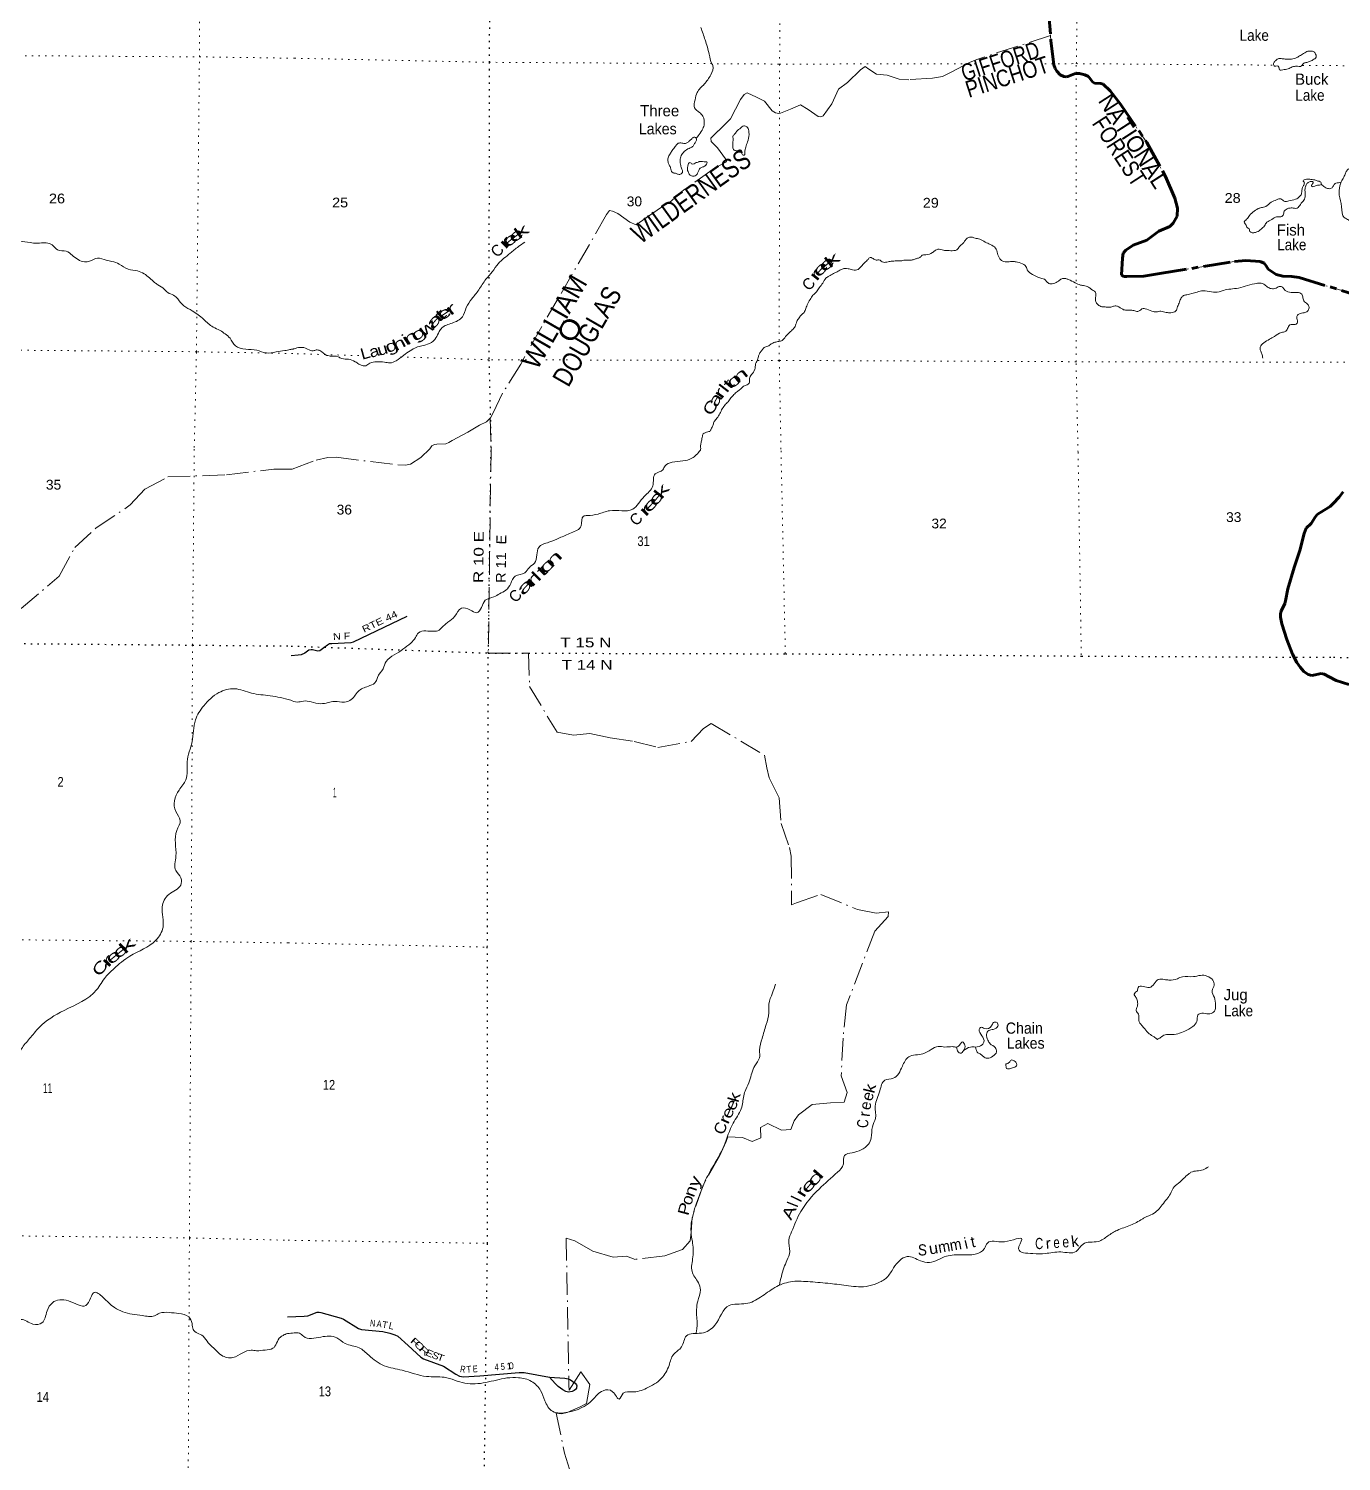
# Model space of a CAD drawing. Header units: feet. Extents: x -252658 to 9, y -366365 to -181930.
# Drawn here: x -130543 to -107069, y -292636 to -267021 of the extents above; entities that cross this region are included whole.
import ezdxf
from ezdxf.enums import TextEntityAlignment as Align

# ---------------------------------------------------------------- set-up
doc = ezdxf.new("R2010")
doc.units = ezdxf.units.FT
doc.header["$LTSCALE"] = 80
for name, pattern in [('DOT_DASHED', [7.7, 5, -1.2, 0.3, -1.2]), ('DOTTED', [1.5, 0.3, -1.2]), ('LONG_DASH_SHORT_DASH', [9.9, 6, -1.2, 1.5, -1.2])]:
    doc.linetypes.add(name, pattern=pattern)
for name, color, linetype, lineweight in [('11', 7, 'LONG_DASH_SHORT_DASH', 60), ('29', 7, 'Continuous', 25), ('39', 7, 'Continuous', 13), ('44', 7, 'DOT_DASHED', 13), ('6', 7, 'DOTTED', 25), ('7', 7, 'DOTTED', 13)]:
    doc.layers.add(name, color=color, linetype=linetype, lineweight=lineweight)
doc.layers.add('30', color=7, linetype='Continuous')
doc.layers.add('41', color=7, linetype='Continuous')

msp = doc.modelspace()

# ---------------------------------------------------------------- linework, layer by layer
at = {"layer": '11'}
for points in [[(-112314, -266634.62), (-112261.31, -267232.99), (-112209.87, -267666.08), (-112188.11, -267730.77), (-112159.41, -267782.13), (-112099.78, -267845.4), (-112033.39, -267875.44), (-111991.38, -267880.38), (-111959.29, -267874.27), (-111842.47, -267827.33), (-111800.3, -267823.41), (-111751.06, -267825.77), (-111653.87, -267845.15), (-111590.17, -267875.96), (-111520.86, -267972.55), (-111483.99, -267993.86), (-111367.99, -268001.34), (-111327.95, -268013.91), (-111205.38, -268133.92), (-111020.24, -268371.31), (-110545.6, -269057.39), (-110213.87, -269664.86), (-110044.53, -270054.19), (-110000.31, -270232.15), (-110006.07, -270374.21), (-110078.1, -270500.39), (-110137.25, -270558.27), (-110332.95, -270640.14), (-110546.78, -270802.35), (-110790.93, -270891.12), (-110924.16, -270981.32), (-110967.41, -271037.41), (-110984.01, -271126.1), (-111003.02, -271420.12), (-110962.82, -271452.95), (-110902.2, -271452.13), (-110601.6, -271448.59), (-110313.73, -271400.17), (-108980.2, -271182.74), (-108774.99, -271166.37), (-108522.83, -271182.11), (-108449.96, -271213.6), (-108410.6, -271259.88), (-108378.24, -271319.08), (-108234.8, -271417.25), (-108116.97, -271448.49), (-107956.22, -271453.27), (-107820.32, -271470.05), (-106839.47, -271772.95)], [(-107036.12, -275304.28), (-107107.24, -275396.41), (-107215.84, -275512.38), (-107270.65, -275565.49), (-107454.84, -275674.93), (-107498.23, -275709.84), (-107534.61, -275754.16), (-107608.28, -275866.48), (-107698.77, -275954.63), (-107735.65, -276048.5), (-107810.5, -276352.65), (-107912.88, -276656.51), (-108026.43, -277035.21), (-108067.54, -277250.87), (-108080.71, -277301.69), (-108144.78, -277434.81), (-108155.45, -277480.99), (-108156.06, -277540.73), (-108135.36, -277664.53), (-108046.37, -277943.17), (-107941.16, -278206.37), (-107863.24, -278353.81), (-107807.34, -278439.7), (-107740.67, -278514.55), (-107660.54, -278565.61), (-107595.96, -278583.32), (-107534.77, -278573.16), (-107427.48, -278550.72), (-107377.2, -278563.8), (-107287.48, -278611.33), (-107161.66, -278672.76), (-106935.44, -278746.89)]]:
    msp.add_lwpolyline(points, dxfattribs=at)
at = {"layer": '29'}
for points in [[(-123781.85, -277533.98), (-124738.95, -277992.07), (-124782.71, -278004.37), (-125120.34, -278020.24), (-125162.24, -278022.33), (-125196.25, -278041.24), (-125264.18, -278090), (-125336.09, -278143.35), (-125372.05, -278151.79), (-125464.59, -278124.44), (-125493.92, -278125.84), (-125532.62, -278135.79), (-125603.8, -278185.64), (-125672.45, -278215.21), (-125721.66, -278225.49), (-125847.91, -278231.76)], [(-125912.94, -290050.71), (-125615.14, -290043.41), (-125553.41, -290032.06), (-125383.4, -289971.67), (-125345.54, -289967.76), (-125315.31, -289975.33), (-124956.27, -290077.44), (-124913.92, -290095.43), (-124644.21, -290263.02), (-124593.45, -290277.89), (-124206.69, -290314.98), (-124083.24, -290342.18), (-123992.54, -290372.44), (-123942.98, -290398.81), (-123759.17, -290566.37), (-123529.41, -290775.82), (-123480.43, -290805.48), (-123121.86, -290935.47), (-122902.19, -291077.79), (-122836.16, -291111.03), (-122803.09, -291122.09), (-122773.69, -291126.95), (-122474.57, -291107.14), (-121769.35, -291045.5), (-121679.57, -291049.43), (-121231.94, -291131.38)], [(-121231.94, -291133.38), (-120954.25, -291149.4), (-120896.31, -291158.16), (-120851.9, -291178.01), (-120768.45, -291239.19), (-120746.07, -291268.78), (-120741.36, -291286.75), (-120743.25, -291313.22), (-120748.91, -291330.24), (-120762.45, -291348.88), (-120787.65, -291370.89), (-120826.38, -291388.75), (-120889.69, -291397.37), (-120937.88, -291385.08), (-120988.2, -291358.79), (-121071.1, -291295.25), (-121126.05, -291247.08), (-121231.94, -291131.38)]]:
    msp.add_lwpolyline(points, dxfattribs=at)
at = {"layer": '39'}
for points in [[(-118521.1, -266999.91), (-118445.92, -267223.1), (-118373.5, -267478.44), (-118325.22, -267648.67), (-118309.86, -267679.22), (-118345.97, -267847.49), (-118460.39, -268011.93), (-118590.6, -268163.91), (-118625.76, -268291.94), (-118633.17, -268436.71), (-118548.66, -268519.2), (-118487.84, -268583.02), (-118465.49, -268744.6), (-118499.76, -268834.39), (-118572.58, -268939.4), (-118595.39, -268969.07), (-118604.92, -268981.65)], [(-105605.22, -274623.41), (-105587.88, -274588.01), (-105551.29, -274570.74), (-105517.47, -274585.62), (-105487.43, -274590.35), (-105472.75, -274564.52), (-105463.25, -274502.33), (-105464.77, -274395.6), (-105456.19, -274287.08), (-105434.31, -274211.09), (-105393.5, -274099.3), (-105452.93, -273890.57), (-105459.68, -273749.49), (-105459.56, -273658.9), (-105471.04, -273547.91), (-105411.76, -273420.45), (-105420.33, -273271.27), (-105416.62, -273198.88), (-105460.28, -273089.16), (-105540, -272888), (-105548.05, -272716.7), (-105556.09, -272545.39), (-105603.85, -272353.03), (-105644.61, -272205.13), (-105657.91, -272086.04), (-105726.32, -271917.36), (-105799.59, -271698.24), (-105869.94, -271612.05), (-105933.69, -271501.86), (-105994.23, -271425.96), (-106088.77, -271256.68), (-106214.31, -271209.47), (-106265.16, -271063.34), (-106347.74, -270898.36), (-106415.89, -270804.17), (-106489.19, -270758.17), (-106627.36, -270734.83), (-106776.58, -270668.96), (-106885.61, -270517.45), (-106942.13, -270441.65), (-107013.57, -270401.74), (-107063.24, -270205.31), (-107106.6, -269996.95), (-107092.74, -269834.21), (-107072.86, -269758.17), (-107026.77, -269678.71), (-106992.88, -269605.01), (-106963.53, -269553.35), (-106875.77, -269497.01), (-106723.71, -269442.16), (-106658.52, -269405.42), (-106526.46, -269346.08), (-106448.46, -269277.44), (-106332.33, -269211.69), (-106248.92, -269169.33), (-106145.63, -269050.94), (-106104.74, -269021.7), (-106039.91, -268914.49), (-105981.62, -268829.28), (-105899.18, -268742.62), (-105821.28, -268677.99), (-105766.6, -268661.14), (-105699.97, -268648.6), (-105648.94, -268615.56), (-105644.43, -268508.97), (-105633.44, -268468.96), (-105606.66, -268441.4), (-105518.8, -268381.03), (-105455.79, -268265.73), (-105394.37, -268132.28), (-105336.46, -268063.16), (-105260.09, -267978.37), (-105139.99, -267914.73), (-105009.61, -267841.26), (-104833.31, -267780.93), (-104733.88, -267827.53), (-104618.48, -267878.53), (-104518.59, -267905.01), (-104444.77, -267928.87), (-104386.5, -267930.22), (-104372.8, -267860.08), (-104388.24, -267746.98), (-104392.8, -267684.47), (-104331.68, -267649.65), (-104279.77, -267664.95), (-104172.01, -267613.1), (-104088.64, -267572.76), (-103960.84, -267523.38), (-103869.01, -267465.12), (-103835.64, -267413.56), (-103848.19, -267348.84)], [(-107540.56, -267449.95), (-107531.97, -267474.64), (-107516.93, -267519.28), (-107560.3, -267568.6), (-107623.48, -267605.39), (-107686.24, -267624.06), (-107740.91, -267640.91), (-107767.83, -267674.51), (-107798.54, -267697.95), (-107850.73, -267694.73), (-107925.21, -267699.03), (-107967.78, -267714.15), (-108000.35, -267731.51), (-108089.32, -267753.6), (-108143.85, -267764.42), (-108161.94, -267764), (-108188.79, -267709.02), (-108218.46, -267688.2), (-108262.8, -267693.2), (-108279.8, -267646.51), (-108250.54, -267598.87), (-108201.42, -267561.76), (-108126.99, -267559.46), (-108052.74, -267565.22), (-107962.33, -267567.32), (-107865.13, -267537.36), (-107799.9, -267498.62), (-107724.52, -267456.08), (-107683.72, -267430.85), (-107613.21, -267424.44), (-107585.08, -267425.09), (-107540.56, -267449.95)], [(-118604.92, -268981.65), (-118602.55, -269017.22), (-118625.69, -269060.97), (-118640.37, -269086.8), (-118671.54, -269130.36), (-118728.56, -269161.25), (-118818.33, -269217.54), (-118872.31, -269290.78), (-118894.43, -269376.83), (-118882.49, -269467.7), (-118859.89, -269532.65), (-118848.96, -269581.22), (-118886.17, -269624.64), (-118940.37, -269621.37), (-118990.22, -269604.1), (-119016.24, -269599.47), (-119034.09, -269588.99), (-119062.44, -269511.83), (-119087.33, -269458.91), (-119108.16, -269404.07), (-119108.47, -269331.59), (-119072.62, -269259.95), (-119035.04, -269200.43), (-118979.09, -269129.26), (-118947.92, -269085.69), (-118899.18, -269064.68), (-118826.99, -269072.4), (-118772.5, -269063.6), (-118733.57, -269032.29), (-118686.33, -268989.1), (-118647.44, -268959.8), (-118617.4, -268964.53), (-118604.92, -268981.65)], [(-117947.96, -268963.98), (-117948.33, -268941.79), (-117934.97, -268924.01), (-117893.6, -268874.65), (-117848.22, -268825.37), (-117805.23, -268792.15), (-117788.73, -268774.41), (-117754.24, -268761.12), (-117698.32, -268776.51), (-117665.76, -268845.72), (-117661.39, -268916.28), (-117686.5, -269044.54), (-117720.92, -269140.37), (-117729.89, -269180.42), (-117735.33, -269240.69), (-117738, -269268.81), (-117750.43, -269284.63), (-117778.42, -269277.94), (-117789.25, -269225.35), (-117808.58, -269192.69), (-117860.96, -269197.51), (-117905.31, -269202.52), (-117942.77, -269171.45), (-117951.88, -269130.98), (-117951.03, -269094.76), (-117947.79, -269042.49), (-117946.85, -269002.25), (-117947.96, -268963.98)], [(-118551.14, -269396.88), (-118494.84, -269396.18), (-118434.66, -269401.6), (-118414.61, -269404.08), (-118421.58, -269444.18), (-118472.9, -269489.29), (-118521.59, -269508.29), (-118560.9, -269555.7), (-118580.2, -269607.59), (-118621.42, -269650.92), (-118669.79, -269655.84), (-118711.74, -269644.8), (-118742.67, -269591.74), (-118759.9, -269555.1), (-118760.73, -269504.75), (-118747.45, -269452.72), (-118730.62, -269420.9), (-118708.42, -269417.39), (-118686.84, -269440.03), (-118642.59, -269439.05), (-118605.86, -269415.74), (-118571.52, -269408.49), (-118551.14, -269396.88)], [(-107425.33, -269808.59), (-107460.23, -269817.61), (-107528.87, -269830.11), (-107591.53, -269844.76), (-107603.35, -269834.42), (-107582.32, -269794.65), (-107571.61, -269766.71), (-107607.45, -269751.79), (-107662.22, -269772.66), (-107699.42, -269816.08), (-107717, -269880.1), (-107718.37, -269938.45), (-107713.9, -270004.99), (-107737.93, -270086.97), (-107800.05, -270164.04), (-107857.91, -270231.14), (-107908.18, -270231.98), (-107986.49, -270228.15), (-108037.1, -270243.08), (-108096.74, -270300.08), (-108101.65, -270338.21), (-108148.99, -270385.43), (-108227.4, -270385.62), (-108310.91, -270432), (-108398.53, -270482.3), (-108444.29, -270547.68), (-108503.97, -270606.68), (-108577.48, -270655.3), (-108636.12, -270670.05), (-108690.13, -270658.73), (-108709.56, -270630.09), (-108716.85, -270597.71), (-108748.66, -270582.88), (-108762.07, -270554.38), (-108787.24, -270513.54), (-108804.48, -270476.9), (-108777.56, -270443.3), (-108725.86, -270382.09), (-108651.6, -270301.28), (-108553.65, -270239.13), (-108498.93, -270220.27), (-108420.05, -270199.96), (-108321.73, -270121.72), (-108230.32, -270081.57), (-108183.64, -270062.52), (-108153.55, -270065.23), (-108082.21, -270109.17), (-108009.64, -270100.79), (-107888.34, -270071.39), (-107810.71, -270018.84), (-107783.65, -269979.21), (-107776.68, -269939.11), (-107767.23, -269878.93), (-107752.22, -269839.02), (-107731.05, -269793.2), (-107734.4, -269764.94), (-107754.07, -269746.37), (-107717.29, -269721.05), (-107674.86, -269711.97), (-107592.58, -269717.91), (-107544.55, -269727.08), (-107488.72, -269746.49), (-107444.75, -269757.58), (-107431.16, -269778.03), (-107425.33, -269808.59)], [(-107425.33, -269808.59), (-107362.63, -269856.12), (-107298.9, -269881.76), (-107234.18, -269865.14), (-107204.97, -269819.52), (-107165.95, -269784.19), (-107119.59, -269779.23), (-107075.55, -269764.49)], [(-136906.55, -274457.53), (-136865.66, -274422.28), (-136766.89, -274360.45), (-136703.6, -274291.32), (-136687.33, -274177.01), (-136693.63, -274086.4), (-136691.93, -273997.96), (-136650.32, -273924.34), (-136550.25, -273841.78), (-136503.35, -273806.47), (-136493.69, -273722.19), (-136481.79, -273625.9), (-136483.06, -273483.1), (-136495.15, -273380.32), (-136495, -273267.72), (-136410.89, -273178.82), (-136412.32, -273044.06), (-136409.26, -272989.83), (-136399.8, -272915.6), (-136339.49, -272810.17), (-136083.87, -272686.3), (-135921.8, -272618.98), (-135790.28, -272573.21), (-135679.09, -272539.11), (-135451.53, -272515.26), (-135265.62, -272462.47), (-135135.65, -272392.53), (-135004.25, -272248.22), (-134854.57, -272094.2), (-134716.6, -272026.43), (-134564.81, -271970.98), (-134435.65, -271943.26), (-134299.34, -271961.92), (-134128.46, -271959.12), (-133994.74, -271903.33), (-133904.64, -271816.55), (-133843.29, -271656.85), (-133768.41, -271525.54), (-133695.04, -271368.07), (-133630.75, -271264.72), (-133534.28, -271159.97), (-133413.66, -271053.66), (-133362.54, -271008.38), (-133301.85, -270987.4), (-133195.91, -271017.56), (-133086.38, -270965.33), (-132939.76, -270865.55), (-132694.46, -270860.13), (-132538.22, -270782.65), (-132401.37, -270773.17), (-132278.32, -270749.35), (-132091.44, -270750.87), (-131924.65, -270752.01), (-131810.41, -270768.25), (-131716.64, -270699.64), (-131658.88, -270622.3), (-131524.12, -270616.81), (-131319.16, -270723.23), (-131185.25, -270761.96), (-131070.62, -270758.09), (-130934.2, -270770.72), (-130825.86, -270780.81), (-130707.91, -270813.2), (-130517.63, -270846.96), (-130393.23, -270857.35), (-130228.29, -270850.42), (-130122.47, -270886.6), (-130027.74, -270976.87), (-129869.45, -271001.98), (-129764.29, -271072.33), (-129543.49, -271191.12), (-129452.81, -271178.76), (-129313.1, -271125.09), (-129155.05, -271162.27), (-129052.97, -271184.3), (-128923.24, -271230.99), (-128764.21, -271322.47), (-128595.96, -271351.79), (-128480.36, -271402.24), (-128290.43, -271558.65), (-128234.95, -271599.92), (-128117.89, -271678.54), (-128054.76, -271740.06), (-127951.18, -271788.26), (-127878.08, -271853.99), (-127767.89, -271976.73), (-127618.88, -272066.01), (-127412.8, -272218.7), (-127244.62, -272356.61), (-127121.18, -272417.26), (-126940.91, -272553.38)], [(-114111.48, -270985.74), (-113997.01, -270990.41), (-113944.39, -270975.53), (-113900.92, -270922.18), (-113831.01, -270855.36), (-113795.67, -270805.85), (-113715.95, -270749.32), (-113617.83, -270765.69), (-113535.88, -270785.72), (-113436.55, -270836.34), (-113347.13, -270880.69), (-113254.11, -270943.25), (-113218.2, -271040.72), (-113174.2, -271136.36), (-113132.86, -271173.55), (-113028.71, -271190.06), (-112946.14, -271183.93), (-112886.01, -271191.37), (-112772.19, -271224.21), (-112720.71, -271257.61), (-112686.24, -271330.89), (-112591.78, -271417.64), (-112498.39, -271464.1), (-112424.52, -271485.94), (-112376.63, -271501.15), (-112335.47, -271546.39), (-112284.04, -271581.81), (-112193.29, -271569.83), (-112107.68, -271519.48), (-112054.73, -271490.51), (-111996.42, -271489.85), (-111946.57, -271507.11), (-111831.31, -271564.15), (-111733.75, -271604.66), (-111657.69, -271618.51), (-111570.04, -271652.76), (-111522.71, -271692.11), (-111471.23, -271725.51), (-111458.77, -271794.25), (-111466.21, -271854.47), (-111453.56, -271915.16), (-111420.35, -271956.19), (-111348.87, -271994.09), (-111274.57, -271997.83), (-111188.13, -271997.83), (-111131.45, -271981.02), (-111071.22, -271984.44), (-110978.02, -272038.94), (-110914.1, -272056.53), (-110835.65, -272054.33), (-110759.58, -272068.18), (-110693.37, -272073.74), (-110654.54, -272046.46), (-110613.79, -272023.25), (-110577.72, -272028.11), (-110456.15, -272073.21), (-110374, -272085.19), (-110295.32, -272072.92), (-110199.35, -272095.28), (-110117.02, -272099.21), (-110031.92, -272070.99), (-109995.88, -271991.3), (-109961.75, -271907.54), (-109931.93, -271835.76), (-109888.74, -271794.49), (-109834.12, -271779.65), (-109648.05, -271731.63), (-109540.9, -271705.94), (-109392.69, -271729.51), (-109253.92, -271726.7), (-109178.96, -271702.27), (-109047.71, -271677.13), (-108906.55, -271658.27), (-108746.69, -271613.66), (-108582.95, -271575.19), (-108516.51, -271570.7), (-108452.64, -271590.3), (-108393.4, -271635.96), (-108325.84, -271669.74), (-108235.15, -271659.77), (-108198.42, -271636.47), (-108130.06, -271636.04), (-108090.91, -271681.24), (-107997.66, -271733.74), (-107859.07, -271738.97), (-107775.3, -271767.09), (-107756.76, -271833.95), (-107728.23, -271903.06), (-107661.23, -271960.99), (-107644.38, -272013.72), (-107671.91, -272073.48)], [(-125817.77, -272750.55), (-125816.01, -272750.29), (-125811.29, -272748.91), (-125804.24, -272747.15), (-125796.21, -272745.13), (-125695.16, -272719.72), (-125555.13, -272749.14), (-125453.37, -272781.71), (-125398.69, -272764.86), (-125334.68, -272778.42), (-125207.98, -272861.89), (-125133.92, -272875.69), (-125009.54, -272886.63), (-124943.99, -272920.37), (-124823.58, -272929.2), (-124706.08, -272976.22), (-124636.7, -273018.1), (-124581.06, -273045.56), (-124512.74, -273047.15), (-124441.29, -273000.49), (-124324.14, -272977.04), (-124181.54, -272982.37), (-124083.37, -272996.73), (-123973.98, -272961.02), (-123836.91, -272859.52), (-123718.45, -272779.73), (-123610.54, -272721.85), (-123513.35, -272691.89), (-123375.69, -272650.8), (-123258.76, -272550.85), (-123201.78, -272435.41), (-123154.05, -272372.1), (-122971.11, -272285.75), (-122785.54, -272173.3), (-122717.33, -272007.79), (-122619.22, -271853.05), (-122494.85, -271692.87), (-122365.75, -271502.61), (-122251.99, -271366.34), (-122144.12, -271223.9), (-121932.69, -271037.56), (-121785.15, -270918.19), (-121670.71, -270838.31)], [(-118532.42, -274561.36), (-118525.96, -274547.95), (-118527.02, -274504.53), (-118520.59, -274440.56), (-118506.98, -274374.44), (-118497.86, -274328.35), (-118490.93, -274290.26), (-118478.31, -274266.4), (-118443.64, -274245.06), (-118395.04, -274230.08), (-118364.66, -274220.72), (-118337.55, -274179.07), (-118305.91, -274115.39), (-118290.52, -274059.38), (-118273.79, -274031.58), (-118248.97, -274001.96), (-118194.89, -273924.7), (-118150.67, -273839.17), (-118096.41, -273753.86), (-118036.63, -273690.83), (-117984.8, -273623.58), (-117931.15, -273564.44), (-117867.49, -273507.53), (-117816.32, -273468.46), (-117758.79, -273415.44), (-117693.84, -273388.77), (-117659.02, -273361.39), (-117653.02, -273276.98), (-117617.21, -273207.35), (-117556.68, -273112.12), (-117549.85, -273078.06), (-117542.36, -273015.82), (-117516.93, -272960.05), (-117493.04, -272884.1), (-117475.74, -272832.16), (-117456.95, -272802.4), (-117423.91, -272764.92), (-117390.77, -272723.41), (-117325.91, -272700.76), (-117262.59, -272657.94), (-117201.61, -272629.16), (-117128.85, -272612.73), (-117066.14, -272596.07), (-117022.82, -272548.76), (-116952.62, -272469.87), (-116886.77, -272404.96), (-116837.13, -272345.72), (-116806.98, -272259.85), (-116765.14, -272190.37), (-116719.67, -272137.07), (-116676.44, -272093.78), (-116644.7, -272026.07), (-116608.42, -271936.32), (-116555.97, -271842.92), (-116502.04, -271771.7), (-116456.75, -271726.45), (-116406.78, -271653.13), (-116340.51, -271570.11), (-116286.2, -271482.79), (-116231, -271443.81), (-116147.54, -271399.45), (-116066.14, -271357.05), (-116009.13, -271326.17), (-115948.43, -271309.46), (-115890.21, -271312.82), (-115808.25, -271332.85), (-115709.57, -271325.07), (-115637.55, -271254.27), (-115590.11, -271203.03), (-115532.49, -271145.99), (-115497.53, -271112.58), (-115457.58, -271123.57), (-115398.01, -271155.15), (-115372.04, -271161.8), (-115337.64, -271152.53), (-115295.97, -271175.64), (-115258.27, -271196.65), (-115175.7, -271190.51), (-115097.01, -271178.25), (-114996.36, -271172.54), (-114925.95, -271170.15), (-114853.29, -271157.74), (-114756.85, -271159.98), (-114698.16, -271143.23), (-114645.49, -271126.33), (-114592.64, -271101.39), (-114578.15, -271083.61), (-114497.27, -271063.34), (-114381.8, -271025.76), (-114336.8, -270992.58), (-114281.84, -270963.66), (-114183.77, -270982.05), (-114111.48, -270985.74)], [(-107671.91, -272073.48), (-107734.86, -272100.2), (-107829.9, -272124.16), (-107865.05, -272165.62), (-107852.78, -272242.41), (-107862.04, -272294.53), (-107936.8, -272310.91), (-107991.24, -272317.7), (-108028.91, -272381.25), (-108072.47, -272438.62), (-108141.16, -272453.13), (-108265.42, -272522.71), (-108353.04, -272573.02), (-108457.16, -272641.06), (-108519.23, -272716.12), (-108518.4, -272766.47), (-108501.21, -272805.12), (-108487.9, -272837.64), (-108473.53, -272910.45)], [(-126940.91, -272553.38), (-126847.11, -272691.89), (-126661.39, -272753.71), (-126464.74, -272769.49), (-126290.84, -272819.03), (-126119.68, -272802.15), (-125964.45, -272776.93), (-125869.64, -272758.61), (-125843.4, -272753.08), (-125817.77, -272750.55)], [(-118532.42, -274561.36), (-118681.47, -274702.71), (-119034.08, -274773.95), (-119161.57, -274836.42), (-119204.86, -274910.16), (-119336.47, -274978.6), (-119381.93, -275197.06), (-119535.39, -275383.78), (-119741.74, -275613.96), (-120153.94, -275640.1), (-120359.73, -275699.41), (-120552.99, -275726.74), (-120621.45, -275737.8), (-120662.2, -275910.09), (-120840.84, -276034.13), (-121051.16, -276127.55), (-121239.12, -276203.2), (-121421.29, -276295.02), (-121455.47, -276431.22), (-121495.8, -276575.38), (-121589.36, -276652.41), (-121671.18, -276749.72), (-121840.85, -276811.57), (-121923.17, -276943.04), (-122009.33, -277062.4), (-122122.77, -277125.07), (-122222.02, -277179.91), (-122377.63, -277241.96), (-122445.81, -277367.62), (-122527.59, -277462.91), (-122651.36, -277410.85), (-122803.63, -277384.5), (-122922.29, -277527.51), (-123046.43, -277634.25), (-123103.33, -277677.64), (-123201.18, -277772.71), (-123438.47, -277789.34), (-123571.57, -277823.58), (-123625.05, -277907.23), (-123710.91, -278006.49), (-124005.35, -278217.29), (-124149.73, -278333.79), (-124203.94, -278465.67), (-124306.68, -278618.96), (-124331.92, -278694.98), (-124439.48, -278767.79), (-124633.65, -278855.42), (-124774.67, -279016.19), (-124897.93, -279064.65), (-125072.45, -279048.02), (-125189.3, -279070.44), (-125320.18, -279090.64), (-125490.41, -279055.99), (-125630.84, -279043.88), (-125739.57, -279060.39), (-125857.02, -279025.32)], [(-125857.02, -279025.32), (-126222.27, -278947.57), (-126555.77, -278901.62), (-126861.16, -278823.45), (-127140.35, -278892.1), (-127411.4, -279125.7), (-127559.89, -279381.3), (-127621.91, -279771.59), (-127708.07, -280129.73), (-127731.97, -280449.58), (-127854.39, -280634.76), (-127912.4, -281019.01), (-127831.95, -281175.84), (-127894.11, -281356.93), (-127909.89, -281815.58), (-127909.72, -282075.06), (-127819.24, -282205.73), (-127823.18, -282332.46), (-128036.01, -282499.61), (-128154.39, -282725.02), (-128140.09, -283087.08), (-128268.51, -283318.52), (-128732.38, -283602.58), (-129019.5, -283828.14), (-129168.06, -283977.13), (-129328.62, -284206.6), (-129908.95, -284573.24), (-130356.73, -284881.42), (-130527.35, -285078.71), (-130671.87, -285259.88), (-130820.35, -285537.61), (-130997, -285744.96), (-131282.06, -286048.97), (-131547.12, -286230.26), (-131834.36, -286268.74), (-131956.89, -286276.9), (-131976.89, -286423.76), (-132111.35, -286633.09), (-132322.12, -286884.73), (-132510.87, -287001.57), (-132737.83, -287064.14), (-132922.58, -287176.96), (-133151.61, -287134.93), (-133485.09, -287117.14), (-133770.27, -287240.11), (-134089.71, -287198.16), (-134234.32, -287240.54), (-134392.89, -287443.85), (-134690, -287755.92), (-134880.82, -287784.26), (-135320.88, -287595.58), (-135483.63, -287537.4), (-135608.19, -287533.49), (-135696.75, -287258), (-135809.31, -287163.56), (-136026.21, -287254.28), (-136283.32, -287278.66), (-136502.3, -287266.8), (-136769.5, -287226.81), (-137631.25, -287296.01), (-138055.07, -287368.82), (-138352.27, -287544.1), (-138808.03, -287940.8), (-138892.29, -288117.89), (-138809.9, -288162.07), (-138661.19, -288248.43), (-138681.71, -288446.58)], [(-110359.07, -285092.16), (-110416.97, -285048.68), (-110503.28, -284991.37), (-110582.56, -284906.23), (-110638.48, -284841.99), (-110689.45, -284751.85), (-110697.41, -284639.2), (-110739.44, -284579.48), (-110716.47, -284500.05), (-110715.13, -284407.8), (-110740.81, -284340.65), (-110772.88, -284283.3), (-110747.5, -284248.11), (-110716.38, -284221.14), (-110704.17, -284161.39), (-110613.16, -284144.63), (-110501.38, -284164.74), (-110414.57, -284097.66), (-110341.44, -284020.05), (-110233.02, -284021.98), (-110152.99, -284030.9), (-110001.5, -284008.31), (-109909.76, -283971.51), (-109712.84, -283970.63), (-109587.43, -283947.09), (-109471.36, -283959.32), (-109365.64, -284035.4), (-109342.61, -284120.51), (-109378.42, -284221.55), (-109338.58, -284341.38), (-109319.38, -284476.52), (-109339.5, -284588.15), (-109419.57, -284635.41), (-109533.71, -284625.25), (-109633.26, -284655.75), (-109653.53, -284771.39), (-109725.17, -284863.1), (-109868.74, -284944.17), (-110122.15, -285007.21), (-110218.6, -285007.73), (-110302.82, -285058.85), (-110360.31, -285092.88)], [(-118610.68, -290358.91), (-118587.88, -290159.14), (-118597.88, -290022.3), (-118598.41, -289923.79), (-118578.08, -289773.31), (-118530.82, -289568.96), (-118567.11, -289443.79), (-118680.58, -289241.1), (-118664.64, -288982.01), (-118674.51, -288702.43), (-118698.18, -288539.25), (-118684.94, -288326.36), (-118564.4, -287924.05), (-118470.31, -287678.16), (-118321.37, -287390.86), (-118106.47, -286991.94), (-117945.76, -286590.22), (-117801.26, -286331), (-117753.6, -286100.51), (-117719.78, -285988.43), (-117651.12, -285830.62), (-117558.71, -285562.59), (-117474.26, -285423.11), (-117472.15, -285282.42), (-117426.87, -285076.02), (-117354.84, -284827.8), (-117307.52, -284619.42), (-117305.14, -284460.64), (-117241.91, -284262.55), (-117187.28, -284102.52)], [(-113610.4, -285230.3), (-113493.25, -285187.78), (-113460.39, -285140.02), (-113498.87, -285026.88), (-113543.37, -284913.65), (-113518.73, -284877.83), (-113448.71, -284896.94), (-113323.46, -284850.53), (-113290.46, -284792.71), (-113226.16, -284791.64), (-113211.02, -284854.18), (-113292.26, -284913.3), (-113372.93, -284934.24), (-113416.13, -285001.95), (-113389.58, -285106.88), (-113350.35, -285169.77), (-113256.98, -285239.48), (-113236, -285314.17), (-113299.44, -285391.64), (-113400.43, -285428.36), (-113470.3, -285399.2), (-113513.92, -285360.37), (-113569.73, -285331.41), (-113597.03, -285276.73), (-113611.96, -285230.27)], [(-117118.75, -289486.96), (-117036.36, -289174.67), (-116982.15, -289042.78), (-116933.58, -288884.68), (-116948.58, -288679.41), (-116900.16, -288531.36), (-116734, -288167.91), (-116408.6, -287768.6), (-116078.63, -287465.85), (-115973.97, -287318.62), (-115955.64, -287168.11), (-115814.3, -287119.92), (-115654.8, -287065.97), (-115526.76, -286967.32), (-115474.8, -286851.49), (-115455.75, -286652.75), (-115401.3, -286504.78), (-115404.01, -286283.61), (-115321.55, -286009.41), (-115234.4, -285823.72), (-115083.2, -285787.74), (-114919.24, -285571.01), (-114804.24, -285403.83), (-114552.31, -285349.21), (-114402.49, -285270.99), (-114279.16, -285218.51), (-114156.77, -285228.34), (-114028.11, -285222.18), (-113945.92, -285233.44)], [(-113945.92, -285233.44), (-113884.85, -285180.05), (-113844.05, -285138.43), (-113800.74, -285197.36), (-113822.18, -285287.51), (-113883.25, -285340.9), (-113921.05, -285316.22), (-113948.47, -285233.09)], [(-113825.51, -285292.09), (-113700.77, -285228.98), (-113610.4, -285230.3)], [(-113066.51, -285531.75), (-113007.81, -285502.45), (-112973.07, -285462.75), (-112919.02, -285475.61), (-112875.56, -285524.49), (-112878.2, -285566.66), (-112947, -285599.83), (-113019.6, -285618.88), (-113055.63, -285610.31), (-113065.25, -285582.02), (-113066.61, -285531.73)], [(-109444.53, -287369.46), (-109540.94, -287424.15), (-109757.51, -287468.46), (-109800.81, -287499), (-109983.62, -287664.93), (-110075.1, -287749.9), (-110124.96, -287850.42), (-110190.72, -287946.36), (-110270.89, -288051.8), (-110443.53, -288214.09), (-110582.36, -288275.27), (-110631.68, -288305.58), (-110836.53, -288414.53), (-111076.92, -288506.13), (-111245.29, -288606.37), (-111417.61, -288704.46), (-111688.5, -288750.81), (-111811.82, -288882.78), (-112085.41, -288892.92), (-112363.66, -288920.94), (-112588.66, -288920.8), (-112840.77, -288837.41), (-112782.35, -288666.96), (-113093.29, -288709.86), (-113397.48, -288732.93), (-113451.28, -288831.3), (-113843.16, -288945.5), (-114131.3, -288969.15), (-114434.61, -289078.54), (-114594.32, -289050.67), (-114832.67, -288975.8), (-115074.98, -289175.69), (-115193.74, -289347.96), (-115374.45, -289455.78), (-115567.23, -289508.98), (-115926.22, -289491.93), (-116252.23, -289452.01), (-116610.78, -289422.94), (-116918.26, -289425.83), (-117199.28, -289530.01), (-117454.61, -289701.33), (-117715.94, -289816.25), (-118018.49, -289849.42), (-118272.35, -290201.39), (-118512.54, -290343.16), (-118779.49, -290391.66), (-118869.1, -290591.07), (-119010.55, -290724.39), (-119091.99, -290920.09), (-119224.97, -291152.04), (-119494.57, -291328.86), (-119752.14, -291395.76), (-119909.58, -291416.14), (-119981.72, -291521.87), (-120099.52, -291391.18), (-120271.63, -291372.9), (-120464.62, -291542.47), (-120902.42, -291759.34), (-121177, -291741.35), (-121312.75, -291551.82), (-121388.53, -291370.48), (-121551.31, -291206.06), (-121782.01, -291141.5), (-121989.1, -291146.02), (-122369.71, -291226.52), (-122741.83, -291239.1), (-123111.65, -291133.37), (-123426.5, -291117.93), (-123864.47, -291007.73), (-124183.01, -290927.94), (-124461.43, -290739.25), (-124633.33, -290604.59), (-124885.73, -290529.22), (-125032.72, -290427.57), (-125315.46, -290413.29), (-125630.38, -290399.85), (-125698.71, -290345.2), (-125796.95, -290339.63), (-125915.64, -290353.37)], [(-131554.79, -290192.56), (-131430.57, -290219.24), (-131298.83, -290346.31), (-131116.47, -290377.29), (-130957.47, -290261.63), (-130800.47, -290143.96), (-130681.92, -290098.36), (-130465.74, -290183.69), (-130305.18, -290160.37), (-130213.9, -289948.05), (-130118.92, -289799.97), (-129831.97, -289767.22), (-129519.5, -289848.99), (-129434.63, -289716.92), (-129369.95, -289614.87), (-129217.95, -289701.9), (-129006.26, -289885.55), (-128689.97, -290005.47), (-128509.59, -290028.41), (-128291.02, -290035.47), (-128202.55, -289989.73), (-128030, -289974.49), (-127855.61, -289993.38), (-127681.43, -290054.43), (-127619.83, -290171.13), (-127602.31, -290279.6), (-127424.4, -290398.86), (-127330.72, -290517.73), (-127196.98, -290646.82), (-127095.15, -290739.63), (-126892.79, -290780.73), (-126715.88, -290695.27), (-126563.24, -290649.83), (-126467.02, -290658.32), (-126316.55, -290646.99), (-126176.01, -290615.55), (-126109.39, -290525.54), (-126040.65, -290413.47), (-126001.99, -290389.55)], [(-126002.96, -290389.85), (-125978.9, -290377.05), (-125958.33, -290365.79), (-125915.64, -290353.37)]]:
    msp.add_spline(points, degree=3, dxfattribs=at)
at = {"layer": '44'}
msp.add_line((-122288.94, -273983.52), (-122274.32, -274540.51), dxfattribs=at)
for points in [[(-112314, -266634.62), (-112269.09, -267144.67)], [(-112269.09, -267144.67), (-113587.41, -267569.79), (-113719.85, -267624.24), (-114044.89, -267797.57), (-114199.39, -267878.19), (-114378.03, -267906.53), (-114805.58, -267935.13), (-114976.22, -267925.24), (-115191.08, -267855.05), (-115383.8, -267837.14), (-115520.39, -267744.74), (-115582.66, -267698.54), (-115664.91, -267758.97), (-115899.57, -267984.51), (-116060.06, -268101.35), (-116178.26, -268364.99), (-116332.64, -268578.38), (-116376.68, -268596.09), (-116422.96, -268590.54), (-116601.73, -268466), (-116742.33, -268381.66), (-116920.91, -268462.3), (-117095.46, -268533.87), (-117129.62, -268538.96), (-117187.48, -268526.41), (-117248.1, -268488.79), (-117384.76, -268319.95), (-117527.35, -268243.65), (-117694.03, -268169.39), (-117746.2, -268195.59), (-117812.37, -268286.18), (-117990.71, -268636.39), (-118205.31, -268845.81), (-118213.34, -268849.85), (-118345.71, -268980.74), (-118335.62, -269039.06), (-118227.11, -269151.61), (-118084.41, -269350.61), (-118064.28, -269402.9), (-118144.54, -269443.21), (-118305.05, -269535.91), (-118884.82, -269948.88), (-119053.3, -270107.97), (-119241.89, -270226.85), (-119438.49, -270363.84), (-119677.22, -270529.03), (-119791.69, -270482.88), (-120004.61, -270326.19), (-120101.01, -270284.04), (-120155.22, -270272.03), (-120207.35, -270344.5), (-121067.17, -271833.98), (-121367.82, -272345.25), (-121744.6, -273019.53), (-122069.33, -273540.87), (-122233.62, -273891.06), (-122282.35, -273977.79), (-122353.92, -274048.09), (-122478.32, -274108.57), (-122688.99, -274235.51), (-122969.89, -274384.66), (-123030.98, -274423.25), (-123084.26, -274443.11), (-123242.84, -274447.3), (-123284.66, -274454.36), (-123331.14, -274477.56), (-123369.02, -274534.62)], [(-112269.09, -267144.67), (-112261.31, -267232.99), (-112209.87, -267666.08), (-112188.11, -267730.77), (-112159.41, -267782.13), (-112099.78, -267845.4), (-112033.39, -267875.44), (-111991.38, -267880.38), (-111959.29, -267874.27), (-111842.47, -267827.33), (-111800.3, -267823.41), (-111751.06, -267825.77), (-111653.87, -267845.15), (-111590.17, -267875.96), (-111520.86, -267972.55), (-111483.99, -267993.86), (-111367.99, -268001.34), (-111327.95, -268013.91), (-111205.38, -268133.92), (-111020.24, -268371.31), (-110545.6, -269057.39), (-110213.87, -269664.86), (-110044.53, -270054.19), (-110000.31, -270232.15), (-110006.07, -270374.21), (-110078.1, -270500.39), (-110137.25, -270558.27), (-110332.95, -270640.14), (-110546.78, -270802.35), (-110790.93, -270891.12), (-110924.16, -270981.32), (-110967.41, -271037.41), (-110984.01, -271126.1), (-111003.02, -271420.12), (-110962.82, -271452.95), (-110902.2, -271452.13), (-110601.6, -271448.59), (-110313.73, -271400.17), (-108980.2, -271182.74), (-108774.99, -271166.37), (-108522.83, -271182.11), (-108449.96, -271213.6), (-108410.6, -271259.88), (-108378.24, -271319.08), (-108234.8, -271417.25), (-108116.97, -271448.49), (-107956.22, -271453.27), (-107820.32, -271470.05), (-106839.47, -271772.95)], [(-125829.55, -274894.7), (-125400.07, -274735.52), (-125190.1, -274688.91), (-125042.47, -274684.75), (-123940.93, -274821.96), (-123805.77, -274827.11), (-123715.99, -274804.81), (-123532.75, -274691.01), (-123369.02, -274534.62)], [(-122274.32, -274540.51), (-122323.51, -278184.79), (-121601.97, -278186.97), (-121586.88, -278783.05), (-121094.89, -279597.06), (-120802.05, -279654.54), (-120504.78, -279625.63), (-120141.75, -279699.49), (-119712.43, -279765.58), (-119291.34, -279871.84), (-118696.57, -279765.77), (-118472.6, -279531.55), (-118339.67, -279443.67), (-117386.74, -280008.36), (-117339.65, -280235.67), (-117300.37, -280418.72), (-117119.38, -280775.21), (-117087.45, -281233.59), (-116938.92, -281660.29), (-116905.54, -281817.19), (-116899.67, -282685.46), (-116813.17, -282649.64), (-116378.8, -282500.71), (-115721.58, -282768.73), (-115384.61, -282834.44), (-115167.69, -282813.23), (-115170.1, -282897.63), (-115410.24, -283155.91), (-115916.48, -284476.28), (-115979.55, -285070.92), (-116012.89, -285742.07), (-115907.91, -286039.96), (-115956.93, -286214.61), (-116203.92, -286225.65), (-116533.33, -286258.45), (-116775.13, -286442.35), (-116851.94, -286550.56), (-116914.9, -286701.04), (-117077.57, -286712.42), (-117321.96, -286598.86), (-117454.8, -286668.65), (-117449.65, -286851.57), (-117606.56, -286917.24), (-117774.87, -286848.21), (-118041.33, -286837.06), (-118071.54, -286919.12), (-118188.02, -287178.12), (-118481.56, -287696.46), (-118680.09, -288279.47), (-118696.46, -288540.69), (-118715.27, -288695.37), (-118852.53, -288849.56), (-119168.27, -288962.81), (-119698.59, -289024.92), (-119852.91, -288970.02), (-120087.89, -288987.13), (-120456.77, -288877.07), (-120777.12, -288694.86), (-120929.46, -288645.99), (-120881.93, -291273.29)], [(-131144.14, -277786.07), (-129994.69, -276810.27), (-129718.91, -276295.67), (-129336.24, -275948.94), (-128726.05, -275535.77), (-128466.46, -275254.37), (-128052.84, -275036.65), (-127006.34, -274997.36), (-126156.05, -274896.03), (-125829.55, -274894.7)], [(-107036.12, -275304.28), (-107107.24, -275396.41), (-107215.84, -275512.38), (-107270.65, -275565.49), (-107454.84, -275674.93), (-107498.23, -275709.84), (-107534.61, -275754.16), (-107608.28, -275866.48), (-107698.77, -275954.63), (-107735.65, -276048.5), (-107810.5, -276352.65), (-107912.88, -276656.51), (-108026.43, -277035.21), (-108067.54, -277250.87), (-108080.71, -277301.69), (-108144.78, -277434.81), (-108155.45, -277480.99), (-108156.06, -277540.73), (-108135.36, -277664.53), (-108046.37, -277943.17), (-107941.16, -278206.37), (-107863.24, -278353.81), (-107807.34, -278439.7), (-107740.67, -278514.55), (-107660.54, -278565.61), (-107595.96, -278583.32), (-107534.77, -278573.16), (-107427.48, -278550.72), (-107377.2, -278563.8), (-107287.48, -278611.33), (-107161.66, -278672.76), (-106935.44, -278746.89)], [(-120881.93, -291273.29), (-120880.26, -291365.5), (-120669.9, -291038.77), (-120510.35, -291260.51), (-120565.61, -291599.36), (-120679.98, -291659.82), (-120915.2, -291765.63), (-121012.3, -291785.06), (-121109.41, -291772.11), (-120959.93, -292488.66), (-120825.43, -292911.28)]]:
    msp.add_lwpolyline(points, dxfattribs=at)
at = {"layer": '6'}
for points in [[(-122111.73, -246511.1), (-122143.37, -251806.99), (-122190.67, -257084.4), (-122273.18, -262320.72), (-122308.99, -267622.55), (-122313.02, -272941.23), (-122274.32, -274540.51)], [(-122606.7, -309456.2), (-122677.42, -304625), (-122481.12, -299353.63), (-122410.82, -294044.31), (-122336.56, -288739.06), (-122340.79, -283442.7), (-122323.51, -278184.79), (-122274.32, -274540.51)], [(-157307.68, -277780.56), (-153962.38, -277808.55), (-148782.36, -277863.3), (-143513.57, -277810.08), (-138209.56, -277937.67), (-132903.21, -277997.02), (-127612.84, -278042.26), (-125851.57, -278059.25)], [(-125851.57, -278059.25), (-122323.51, -278184.79), (-117011.68, -278197.77), (-111718.35, -278238.58), (-107208.99, -278261.19)], [(-107208.99, -278261.19), (-106448.91, -278265), (-101159.33, -278287.69), (-97191.86, -278319.27), (-97143.84, -278319.57)]]:
    msp.add_lwpolyline(points, dxfattribs=at)
at = {"layer": '7'}
for p, q in [((-124637.18, -272867.46), (-125818.2, -272829.98)), ((-120909.43, -272944.45), (-121319.79, -272943.51)), ((-117089.14, -274567.66), (-117011.68, -278197.77)), ((-111777.56, -274594.22), (-111718.35, -278238.58)), ((-125899.75, -283366.89), (-122340.79, -283442.7)), ((-125901.85, -288683.22), (-122336.56, -288739.06))]:
    msp.add_line(p, q, dxfattribs=at)
for points in [[(-127581.56, -274511.49), (-127542.51, -272797.39), (-127489.36, -267525.93), (-127462.69, -262272.07), (-127397.15, -256982.75), (-127315.14, -251673.63), (-127267.22, -246359.84)], [(-116888.94, -251318.91), (-116889.28, -251840.48), (-116999.6, -257062.06), (-117057.69, -262371.43), (-117115.17, -267654.64), (-117120.75, -272953.14), (-117089.14, -274567.66)], [(-111777.56, -274594.22), (-111812.13, -272975.82), (-111807.86, -267647.08), (-111743.37, -263249.18)], [(-153852.49, -267371.75), (-148665.63, -267389.3), (-143408.41, -267406.17), (-138149.84, -267457.26), (-132768.33, -267490.55), (-127489.36, -267525.93), (-125789.14, -267549.98)], [(-125789.14, -267549.98), (-122308.99, -267622.55), (-117115.17, -267654.64), (-113604.87, -267649.64)], [(-112371.37, -267647.88), (-111807.86, -267647.08), (-108281.71, -267673.94)], [(-107763.2, -267677.89), (-106521.76, -267687.35), (-101187.3, -267722.7), (-95885.13, -267763.34), (-94342.41, -267785.16)], [(-125818.2, -272829.98), (-127542.51, -272797.39), (-132791.15, -272752.53), (-138146.96, -272741.84), (-143433.15, -272664.09), (-148720.16, -272628.56), (-153916.17, -272564.53)], [(-121642.75, -272942.77), (-122313.02, -272941.23), (-123973.83, -272888.52)], [(-94364.19, -273060.92), (-95914.72, -273057.27), (-101230.91, -273014.29), (-106527.33, -272985.86), (-111812.13, -272975.82), (-117120.75, -272953.14), (-120568.94, -272945.23)], [(-127777.8, -309821.9), (-127766.2, -304563.35), (-127726.13, -299222.65), (-127694.41, -293950.15), (-127668.53, -288641.49), (-127636.67, -283340.89), (-127612.84, -278042.26), (-127581.56, -274511.49)], [(-125899.75, -283366.89), (-127636.67, -283340.89), (-132931.03, -283291.62), (-138217.4, -283248.42), (-138316.54, -283247.61)], [(-154060.31, -288435.68), (-148834.14, -288484.62), (-143535.71, -288521.87), (-138331.49, -288550.63), (-132940.77, -288580.29), (-127668.53, -288641.49), (-125901.85, -288683.22)]]:
    msp.add_lwpolyline(points, dxfattribs=at)

# ---------------------------------------------------------------- texts
at = {"layer": '30'}
for s, rotation, width, p in [('RTE 44', 25.577, 1.25, (-124545.83, -277822.85)), ('N F', 2.691, 1.2, (-125097.98, -277950.59))]:
    msp.add_text(s, height=120, rotation=rotation, dxfattribs=dict(at, width=width)).set_placement(p)
for s, rotation, width, p in [('N', 354.522, 0.75, (-124395.96, -290226.51)), ('A', 354.522, 0.85, (-124280.21, -290237.61)), ('L', 346.55, 1.05, (-124068.81, -290271.71)), ('F', 317.648, 1.85, (-123666.25, -290553.31)), ('O', 317.648, 1.5, (-123593.75, -290618.39)), ('R', 317.648, 1.6, (-123507.83, -290704.3)), ('E', 334.073, 1.25, (-123397.68, -290759.34)), ('S', 336.073, 1.2, (-123289.86, -290802.06)), ('T', 340.073, 1.25, (-123193.39, -290837.5)), ('R', 350.703, 0.8, (-122787.09, -291046.9)), ('T', 3.789, 0.9, (-122667.54, -291049.12)), ('E', 3.789, 0.75, (-122553.88, -291043.36)), ('4', 4.995, 0.85, (-122168.86, -291010.15)), ('5', 4.995, 0.85, (-122060.56, -291000.68))]:
    msp.add_text(s, height=120, rotation=rotation, dxfattribs=dict(at, width=width)).set_placement(p, align=Align.CENTER)
for s, rotation, p in [('T', 350.574, (-124182.09, -290253.1)), ('1', 4.995, (-121946.52, -290990.72)), ('0', 4.995, (-121906.54, -290987.22))]:
    msp.add_text(s, height=120, rotation=rotation, dxfattribs=at).set_placement(p, align=Align.CENTER)
at = {"layer": '41'}
for s, width, p in [('Lake', 0.9, (-108886.74, -267238.63)), ('Lake', 0.9, (-107890.69, -268310.39)), ('Lakes', 0.95, (-119632.4, -268911.17)), ('Lake', 0.9, (-108215.71, -270982.95)), ('Lake', 0.9, (-109168.91, -284679.01)), ('Chain', 0.95, (-113070.47, -284990.24)), ('Lakes', 0.95, (-113052.84, -285258.46))]:
    msp.add_text(s, height=200, dxfattribs=dict(at, width=width)).set_placement(p)
for s, p in [('Buck', (-107895.93, -268023.87)), ('Three', (-119608.18, -268588.56)), ('Fish', (-108223.3, -270719.91)), ('Jug', (-109173.87, -284392.47))]:
    msp.add_text(s, height=200, dxfattribs=at).set_placement(p)
for s, rotation, width, p in [('r', 43.183, 2.2, (-121954.75, -270914.77)), ('e', 39.599, 1.8, (-121874.57, -270865.12)), ('e', 37.8, 1.75, (-121772.38, -270787.5)), ('k', 34.915, 1.85, (-121676.51, -270725.6)), ('e', 48.208, 1.9, (-116315.46, -271381.07)), ('e', 41.409, 1.9, (-116213.22, -271296.54)), ('k', 37.48, 1.95, (-116116.41, -271235.99)), ('r', 51.546, 1.95, (-116399.83, -271484.13)), ('e', 33.516, 1.6, (-123061.23, -272187.86)), ('r', 37.748, 1.95, (-122932.1, -272111.06)), ('w', 35.08, 1.6, (-123360.36, -272449.21)), ('a', 46.696, 2.05, (-123218.01, -272308.03)), ('t', 45.215, 2, (-123109.23, -272201.61)), ('i', 32.849, 1.4, (-123752.24, -272666.09)), ('n', 33.529, 1.7, (-123664.61, -272621.65)), ('g', 35.525, 1.8, (-123520.14, -272549.34)), ('L', 15.544, 1.15, (-124496.5, -272918.94)), ('a', 16.488, 1.2, (-124338.42, -272883.64)), ('u', 16.956, 1.25, (-124188.67, -272847.86)), ('g', 24.507, 1.45, (-124019.64, -272783.7)), ('h', 27.18, 1.5, (-123875.23, -272739.21)), ('t', 50.022, 1.8, (-117954.62, -273436.26)), ('o', 37.645, 1.75, (-117874.5, -273391.61)), ('n', 38.61, 1.9, (-117763.14, -273297.24)), ('a', 58.566, 1.6, (-118183.88, -273705.77)), ('r', 56.423, 1.8, (-118105.75, -273589.51)), ('l', 52.239, 1.5, (-118028.44, -273510.01)), ('C', 58.198, 1.35, (-118268.6, -273846.36)), ('e', 51.42, 1.8, (-119252.03, -275476.09)), ('k', 52.522, 1.95, (-119147.67, -275350.76)), ('r', 45.754, 2.25, (-119446.11, -275694.18)), ('e', 47.43, 1.95, (-119354.55, -275591.01)), ('t', 45.12, 2, (-121296.48, -276783.6)), ('o', 43.64, 1.95, (-121209.97, -276691.38)), ('n', 45.64, 2.1, (-121088.23, -276569.95)), ('a', 45.763, 2.1, (-121598.35, -277061.8)), ('r', 43.763, 2.2, (-121478.07, -276957.07)), ('l', 44.983, 1.85, (-121393.23, -276880.11)), ('k', 41.908, 2.15, (-128718.02, -283486.62)), ('e', 39.183, 1.8, (-128971.09, -283686.47)), ('e', 39.119, 1.8, (-128845.62, -283584.18)), ('C', 54.825, 1.45, (-129186.34, -283869.37)), ('r', 46.697, 2.2, (-129062.33, -283753.43)), ('k', 73.963, 1.25, (-117831.96, -286152.72)), ('k', 76.373, 1.2, (-115404.28, -285990.85)), ('e', 75.167, 1.05, (-115444.23, -286132.98)), ('e', 65.428, 1.3, (-117953.36, -286441.54)), ('e', 67.3, 1.25, (-117882.7, -286296.8)), ('C', 69.536, 1.1, (-118079.1, -286712.52)), ('r', 65.923, 1.45, (-118008.9, -286565.54)), ('C', 87.328, 0.8, (-115527.78, -286601.12)), ('y', 65.999, 1.4, (-118542.97, -287671.64)), ('e', 49.131, 1.85, (-116527.28, -287764)), ('d', 48.899, 2.05, (-116406.03, -287635.73)), ('o', 71.7, 1.15, (-118673.53, -287991.81)), ('n', 70.746, 1.3, (-118617.58, -287837.6)), ('l', 64.029, 1.1, (-116721.99, -287986.2)), ('r', 58.855, 1.7, (-116640.94, -287870.89)), ('P', 74.934, 1.25, (-118719.69, -288147.71)), ('A', 64.998, 1.35, (-116857.62, -288228.2)), ('C', 1.356, 0.75, (-112469.96, -288841.37)), ('e', 2.623, 0.75, (-112157.42, -288821.82)), ('e', 3.909, 0.8, (-111991.98, -288810.82)), ('S', 0.474, 0.9, (-114559.18, -288955.48)), ('u', 9.176, 1.1, (-114348.1, -288925.23)), ('m', 9.715, 0.95, (-114157.24, -288894.11)), ('m', 10.493, 0.95, (-113950.08, -288859.21))]:
    msp.add_text(s, height=200, rotation=rotation, dxfattribs=dict(at, width=width)).set_placement(p, align=Align.CENTER)
for s, rotation, p in [('C', 45.891, (-122093.61, -271056.47)), ('C', 45.557, (-116526.05, -271654.29)), ('C', 44.419, (-119612.5, -275858.99)), ('C', 45.945, (-121770.12, -277229.98)), ('e', 78.508, (-115481.83, -286293.93)), ('r', 83.256, (-115498.88, -286438.72)), ('l', 68.262, (-116786.61, -288078.83)), ('i', 13.039, (-113760.72, -288833.53)), ('t', 11.419, (-113638.03, -288807.78)), ('r', 3.785, (-112304.84, -288834.77)), ('k', 7.336, (-111820.8, -288798.49))]:
    msp.add_text(s, height=200, rotation=rotation, dxfattribs=at).set_placement(p, align=Align.CENTER)
at = {"layer": '44'}
for s, height, rotation, width, p in [('GIFFORD', 300, 17.881, 0.8, (-113809.45, -267968.37)), ('PINCHOT', 300, 17.881, 0.85, (-113729.61, -268260.66)), ('NATIONAL', 300, 302.914, 0.95, (-111428.31, -268310.89)), ('FOREST', 300, 302.914, 0.85, (-111538.38, -268714.16)), ('WILDERNESS', 350, 35.681, 0.8, (-119601.4, -270882.44)), ('WILLIAM', 350, 60.082, 0.95, (-121451.58, -273142.46)), ('DOUGLAS', 350, 60.082, 0.85, (-120891.36, -273448.91)), ('O', 350, 60.082, 1.15, (-120816.67, -272671.56))]:
    msp.add_text(s, height=height, rotation=rotation, dxfattribs=dict(at, width=width)).set_placement(p)
at = {"layer": '6'}
for s, rotation, width, p in [('R 10 E', 89.227, 1.3, (-122415.81, -276934.69)), ('R 11  E', 89.227, 1.1, (-122013.58, -276929.65)), ('T 15 N', 359.962, 1.3, (-121034.35, -278082.24)), ('T 14 N', 359.962, 1.3, (-121013.88, -278482.68))]:
    msp.add_text(s, height=175, rotation=rotation, dxfattribs=dict(at, width=width)).set_placement(p)
at = {"layer": '7'}
for s, width, p in [('26', 1.1, (-130179.48, -270145.28)), ('28', 1.1, (-109155.42, -270135.37)), ('25', 1.1, (-125116.58, -270216.9)), ('30', 1.05, (-119847.11, -270197.24)), ('29', 1.1, (-114553.6, -270221.88)), ('35', 1.05, (-130234.25, -275262.31)), ('36', 1.05, (-125034.85, -275707.83)), ('32', 1.05, (-114398.72, -275956.15)), ('33', 1.05, (-109129.3, -275841.81)), ('31', 0.85, (-119657.32, -276271.46)), ('2', 0.85, (-130028.07, -280575.57)), ('1', 0.4, (-125102, -280767.05)), ('12', 0.85, (-125283, -285992.05)), ('11', 0.65, (-130289.19, -286050.31)), ('14', 0.85, (-130402.35, -291573.31)), ('13', 0.85, (-125357, -291472.05))]:
    msp.add_text(s, height=175, dxfattribs=dict(at, width=width)).set_placement(p)

doc.saveas('drawing.dxf')
